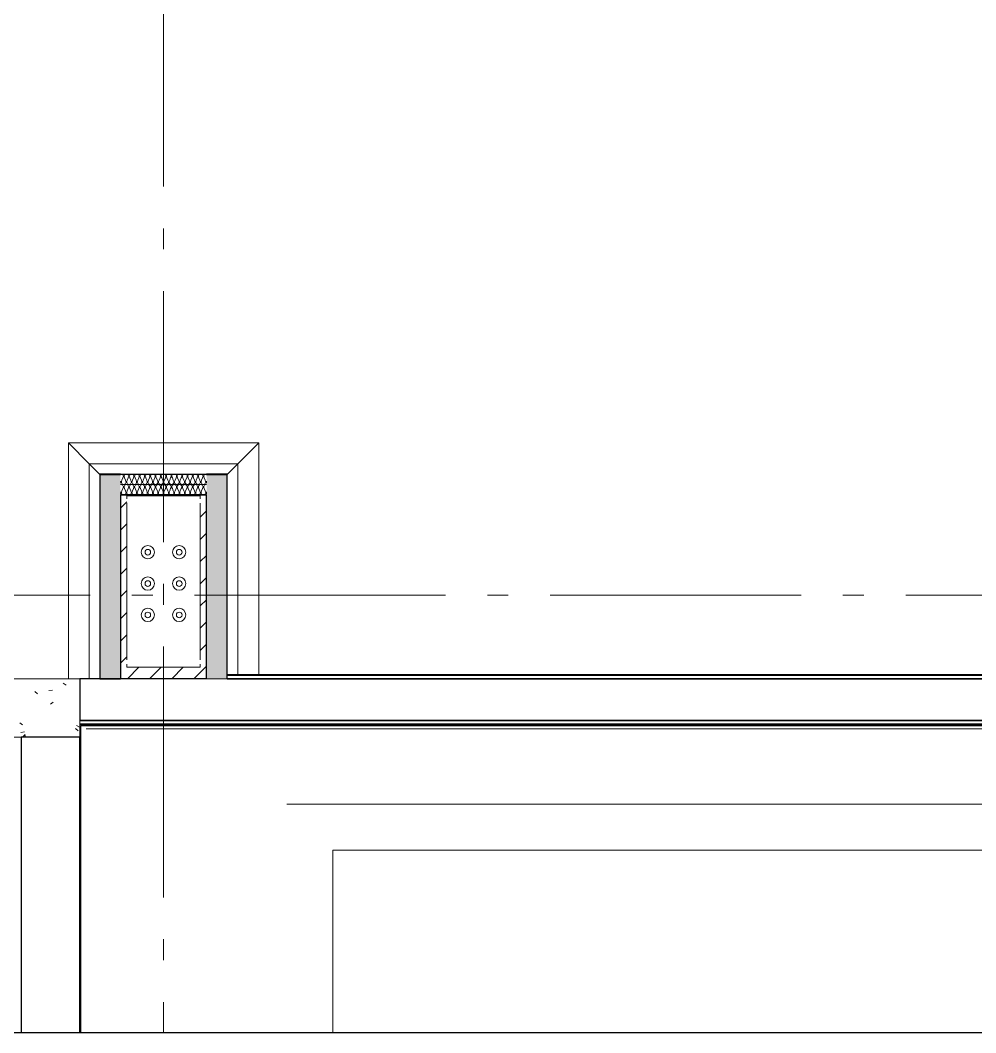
# Model space of a CAD drawing. Header units: millimetres. Extents: x -187347 to 135007, y -6415 to 292048.
# Drawn here: x -27625 to -23057, y -6038 to -1196 of the extents above; entities that cross this region are included whole.
import ezdxf

# ---------------------------------------------------------------- set-up
doc = ezdxf.new("R2010")
doc.units = ezdxf.units.MM
doc.header["$LTSCALE"] = 100
doc.linetypes.add('Z_LINE-CNTR', pattern=[17, 12, -2, 1, -2])
for name, color, linetype, lineweight in [('A-FLOR', 7, 'Continuous', 5), ('A-PART', 7, 'Continuous', 5), ('A-WALL', 7, 'Continuous', 5), ('A-WALL-FNSH', 7, 'Continuous', 5), ('A-WALL-PATT', 7, 'Continuous', 5), ('S-COLS', 7, 'Continuous', 5), ('S-FSTN', 7, 'Continuous', 5), ('S-GRID', 7, 'Continuous', 5)]:
    doc.layers.add(name, color=color, linetype=linetype, lineweight=lineweight)
doc.layers.add('Tracklength', color=4, linetype='Continuous')
pattern_1 = [(50, (-212939.88, 104055), (364.36793, -31.8783), [38.1, -419.1]), (355, (-212939.88, 104055), (-70.48585, 382.1133), [30.48, -335.28]), (100.451, (-212909.5, 104052.34), (293.885, 350.2334), [32.38, -356.18]), (46.184, (-212939.9, 104156.6), (542.1585, -84.0858), [57.15, -628.65]), (96.636, (-212894.7, 104149.6), (474.8049, 494.8554), [48.57, -534.27]), (351.184, (-212939.9, 104156.6), (474.8102, 494.8501), [45.72, -502.92]), (21, (-212889.08, 104131.2), (303.22847, -204.53046), [38.1, -419.1]), (326, (-212889.08, 104131.2), (123.6039, 368.37604), [30.48, -335.28]), (71.451, (-212863.8, 104114.16), (426.8341, 163.84274), [32.38, -356.18]), (37.5, (-212939.88, 104055), (6.176646, 169.11015), [16.764, -314.452, 16.764, -323.596, -336.55]), (37.5, (-212939.88, 104055), (6.176646, 169.11015), [-671.576, 16.764, -319.786]), (7.5, (-212939.88, 104055), (133.63888, 200.3615), [16.764, -177.292, 16.764, -306.832, -128.27]), (7.5, (-212939.88, 104055), (133.63888, 200.3615), [-517.652, 16.764, -111.506]), (327.5, (-213053.16, 104055), (271.18182, -11.45836), [16.764, -110.236, 16.764, -379.476, -525.78]), (327.5, (-213053.16, 104055), (271.18182, -11.45836), [-523.24, 16.764, -509.016]), (317.5, (-213103.96, 104055), (296.2585, 50.85285), [16.764, -148.336, 16.764, -246.38, -373.38]), (317.5, (-213103.96, 104055), (296.2585, 50.85285), [-428.244, 16.764, -356.616])]

# ---------------------------------------------------------------- blocks, each defined once
blk = doc.blocks.new('ODE_ST_M3_Base_Plate_Connection___Double_Row_14562_FREE_BOLT_LOD3 - BR630B-43129404-BLOCK WORK - GROUND FLOOR PLAN - FOR SITE')
at = {"layer": 'S-FSTN'}
for p, q in [((-181.3, 410), (-181.3, 395)), ((168.7, 410), (-181.3, 410)), ((168.7, 395), (168.7, 410)), ((-181.3, 375), (-181.3, -375)), ((168.7, -375), (168.7, 375)), ((-181.3, -395), (-181.3, -410)), ((-181.3, -410), (168.7, -410)), ((168.7, -410), (168.7, -395))]:
    blk.add_line(p, q, dxfattribs=at)
blk = doc.blocks.new('Hex Head - 16mmØ BOLT-9650050-BLOCK WORK - GROUND FLOOR PLAN - FOR SITE')
at = {"layer": 'S-FSTN'}
for radius, start, end in [(31.7, 0, 180), (13.5, 0, 180), (31.7, 180, 360), (13.5, 180, 360)]:
    blk.add_arc((9.5, 0), radius, start, end, dxfattribs=at)
blk = doc.blocks.new('Hex Head - 30mmØ BOLT-30457600-BLOCK WORK - GROUND FLOOR PLAN - FOR SITE')
at = {"layer": 'S-FSTN'}
for radius, start, end in [(31.7, 0, 180), (13.5, 0, 180), (31.7, 180, 360), (13.5, 180, 360)]:
    blk.add_arc((9.5, 0), radius, start, end, dxfattribs=at)

msp = doc.modelspace()

# ---------------------------------------------------------------- hatches: boundary and pattern name
at = {"layer": 'A-PART'}
h = msp.add_hatch(dxfattribs=at)
h.set_pattern_fill('FP_34', color=256, style=0, pattern_type=2)
h.set_pattern_definition(pattern_1)
h.paths.add_polyline_path([(-32259.9, -4625), (-29224.9, -4625), (-29224.9, -4345), (-32259.9, -4345)])
h.paths.add_polyline_path([(-27339.9, -4625), (-27339.9, -4345), (-28114.9, -4345), (-28114.9, -4625), (-27350.8, -4625)])
h = msp.add_hatch(dxfattribs=at)
h.set_pattern_fill('FP_34', color=256, style=0, pattern_type=2)
h.set_pattern_definition(pattern_1)
h.paths.add_polyline_path([(-32259.9, -4625), (-29224.9, -4625), (-29224.9, -4345), (-32259.9, -4345)])
h.paths.add_polyline_path([(-27339.9, -4625), (-27339.9, -4345), (-28114.9, -4345), (-28114.9, -4625), (-27350.8, -4625)])
at = {"layer": 'A-WALL-PATT', "true_color": 0xb8ffa6}
for points in [[(-27244.1, -4345), (-27244.1, -3367.6), (-27244.9, -3367.6), (-27244.9, -4345)], [(-26635.7, -4325), (-26634.9, -4325), (-26634.9, -3367.6), (-26635.7, -3367.6), (-26635.7, -4166.9)], [(-27145.7, -4345), (-27144.9, -4345), (-27144.9, -3466.8), (-27145.7, -3466), (-27145.7, -4166.9)], [(-27144.9, -3466.8), (-26734.9, -3466.8), (-26734.9, -3466), (-27144.9, -3466)], [(-26734.9, -4345), (-26734.1, -4345), (-26734.1, -3466), (-26734.9, -3466.8), (-26734.9, -4166.9)]]:
    msp.add_hatch(color=71, dxfattribs=at).paths.add_polyline_path(points)
h = msp.add_hatch(color=71, dxfattribs=at)
h.paths.add_polyline_path([(-26635.7, -3367.6), (-26635.7, -3366.8), (-26734.1, -3366.8), (-26734.1, -3367.6)])
h.paths.add_polyline_path([(-27244.1, -3367.6), (-27145.7, -3367.6), (-27145.7, -3366.8), (-27244.1, -3366.8)])
h.paths.add_polyline_path([(-26980.4, -3367.6), (-26734.9, -3367.6), (-26734.9, -3366.8), (-27144.9, -3366.8), (-27144.9, -3367.6)])
at = {"layer": 'A-WALL-PATT'}
h = msp.add_hatch(dxfattribs=at)
h.set_pattern_fill('FP_1676', color=256, angle=67.3801, style=0, pattern_type=2)
h.set_pattern_definition([(157.38, (-27164.69, -3851.837), (-50.79954, 0.0003), [13.208, -647.192]), (157.38, (-27164.69, -3801.037), (-50.79954, 0.0003), [13.208, -647.192]), (157.38, (-27164.69, -3750.237), (-50.79954, 0.0003), [13.208, -647.192]), (157.38, (-27164.69, -3699.437), (-50.79954, 0.0003), [13.208, -647.192]), (157.38, (-27164.69, -3648.637), (-50.79954, 0.0003), [13.208, -647.192]), (202.249, (-27164.69, -3809.164), (-50.8004, 0.00024), [12.075, -1195.427]), (202.249, (-27164.69, -3758.365), (-50.8004, 0.00024), [12.075, -1195.427]), (202.249, (-27164.69, -3707.565), (-50.80037, 0.00024), [12.075, -1195.427]), (202.249, (-27164.69, -3656.764), (-50.80037, 0.00024), [12.075, -1195.427]), (202.249, (-27164.69, -3605.965), (-50.80037, 0.00024), [12.075, -1195.427]), (202.249, (-27164.69, -3555.165), (-50.80037, 0.00024), [12.075, -1195.427]), (202.2491, (-27164.69, -3504.365), (-50.80037, 0.00024), [12.075, -1195.427]), (202.2491, (-27164.69, -3453.565), (-50.80037, 0.00024), [12.075, -1195.427]), (202.2491, (-27164.69, -3402.765), (-50.80037, 0.00024), [12.075, -1195.427]), (337.751, (-27175.866, -3821.865), (-50.8004, -0.0005), [12.075, -1195.427]), (337.751, (-27175.866, -3771.065), (-50.8004, -0.0005), [12.075, -1195.427]), (337.751, (-27175.866, -3720.265), (-50.80037, -0.0005), [12.075, -1195.427]), (337.751, (-27175.866, -3669.465), (-50.80037, -0.0005), [12.075, -1195.427]), (337.751, (-27175.866, -3618.665), (-50.80037, -0.0005), [12.075, -1195.427]), (337.751, (-27175.866, -3567.864), (-50.80037, -0.0005), [12.075, -1195.427]), (337.7511, (-27175.866, -3517.065), (-50.80037, -0.00048), [12.075, -1195.427]), (337.7511, (-27175.865, -3466.265), (-50.80037, -0.00048), [12.075, -1195.427]), (337.7511, (-27175.866, -3415.464), (-50.80037, -0.00048), [12.075, -1195.427]), (22.62, (-27176.882, -3839.645), (-50.79954, -0.00055), [13.208, -647.192]), (22.62, (-27176.882, -3788.845), (-50.79954, -0.00055), [13.208, -647.192]), (22.62, (-27176.882, -3738.044), (-50.79954, -0.00055), [13.208, -647.192]), (22.62, (-27176.882, -3687.245), (-50.79954, -0.00055), [13.208, -647.192]), (22.62, (-27176.881, -3636.445), (-50.79954, -0.00055), [13.208, -647.192]), (171.8701, (-27156.054, -3854.377), (-50.79954, -7e-05), [3.592, -355.618]), (158.198, (-27159.61, -3853.87), (-50.8005, 0.0002), [5.471, -268.095]), (158.198, (-27159.61, -3803.068), (-50.8005, 0.0002), [5.471, -268.095]), (21.801, (-27164.69, -3834.565), (-50.8005, 0.0004), [5.471, -268.095]), (21.801, (-27164.69, -3783.765), (-50.8005, 0.0004), [5.471, -268.095]), (8.1301, (-27159.61, -3832.533), (-50.79954, -0.00017), [3.592, -355.618]), (8.1301, (-27156.054, -3854.377), (-50.79954, -0.00017), [3.592, -355.618]), (26.565, (-27152.498, -3853.868), (-50.7999, -0.0005), [3.408, -110.184]), (45, (-27149.45, -3852.345), (-50.8, -0.0001), [3.592, -68.25]), (56.31, (-27146.91, -3849.805), (-50.8, -0.0005), [1.832, -181.33]), (56.31, (-27146.91, -3799.004), (-50.8, -0.0005), [1.832, -181.33]), (56.31, (-27146.91, -3748.205), (-50.8, -0.0005), [1.832, -181.33]), (71.565, (-27145.894, -3848.28), (-50.8, 0.0002), [1.676, -158.967]), (71.565, (-27145.894, -3797.48), (-50.7998, 0.0002), [1.676, -158.967]), (71.565, (-27145.894, -3746.68), (-50.7998, 0.0002), [1.676, -158.967]), (71.565, (-27145.386, -3846.757), (-50.8, 0.0002), [1.676, -158.967]), (71.565, (-27145.385, -3795.957), (-50.7998, 0.0002), [1.676, -158.967]), (71.565, (-27145.386, -3745.156), (-50.7998, 0.0002), [1.676, -158.967]), (90, (-27144.88, -3845.233), (-50.8, -0.0001), [4.064, -46.736]), (108.435, (-27144.88, -3841.17), (-50.8, -0.0005), [1.676, -158.967]), (108.435, (-27144.88, -3790.37), (-50.7998, -0.0005), [1.676, -158.967]), (108.435, (-27144.878, -3739.57), (-50.7998, -0.0005), [1.676, -158.967]), (108.435, (-27145.385, -3839.645), (-50.8, -0.0005), [1.676, -158.967]), (108.435, (-27145.386, -3788.845), (-50.7998, -0.0005), [1.676, -158.967]), (108.435, (-27145.386, -3738.045), (-50.7998, -0.0005), [1.676, -158.967]), (123.69, (-27145.893, -3838.12), (-50.8, 0.0002), [1.832, -181.33]), (123.69, (-27145.894, -3787.32), (-50.8, 0.0002), [1.832, -181.33]), (123.69, (-27145.893, -3736.52), (-50.8, 0.0002), [1.832, -181.33]), (135, (-27146.91, -3836.597), (-50.8, -0.0001), [3.592, -68.25]), (153.435, (-27149.45, -3834.057), (-50.7999, 0.0003), [3.408, -110.184]), (171.8701, (-27152.498, -3832.533), (-50.79954, -7e-05), [3.592, -355.618]), (171.8701, (-27156.054, -3828.977), (-50.79954, -7e-05), [3.592, -355.618]), (158.198, (-27159.61, -3828.47), (-50.8005, 0.0002), [5.471, -268.095]), (158.198, (-27159.61, -3777.669), (-50.8005, 0.0002), [5.471, -268.095]), (21.801, (-27164.69, -3809.164), (-50.8005, 0.0004), [5.471, -268.095]), (21.801, (-27164.69, -3758.365), (-50.8005, 0.0004), [5.471, -268.095]), (8.1301, (-27159.61, -3807.133), (-50.79954, -0.00017), [3.592, -355.618]), (8.1301, (-27156.054, -3828.977), (-50.79954, -0.00017), [3.592, -355.618]), (26.565, (-27152.498, -3828.469), (-50.7999, -0.0005), [3.408, -110.184]), (45, (-27149.45, -3826.945), (-50.8, -0.0001), [3.592, -68.25]), (56.31, (-27146.91, -3824.405), (-50.8, -0.0005), [1.832, -181.33]), (56.31, (-27146.91, -3773.605), (-50.8, -0.0005), [1.832, -181.33]), (56.31, (-27146.91, -3722.805), (-50.8, -0.0005), [1.832, -181.33]), (71.565, (-27145.894, -3822.88), (-50.7998, 0.0002), [1.676, -158.967]), (71.565, (-27145.893, -3772.08), (-50.7998, 0.0002), [1.676, -158.967]), (71.565, (-27145.894, -3721.28), (-50.7998, 0.0002), [1.676, -158.967]), (71.565, (-27145.386, -3821.357), (-50.7998, 0.0002), [1.676, -158.967]), (71.565, (-27145.386, -3770.557), (-50.7998, 0.0002), [1.676, -158.967]), (71.565, (-27145.386, -3719.757), (-50.7998, 0.0002), [1.676, -158.967]), (90, (-27144.877, -3819.833), (-50.8, -0.0001), [4.064, -46.736]), (108.435, (-27144.88, -3815.77), (-50.7998, -0.0005), [1.676, -158.967]), (108.435, (-27144.88, -3764.97), (-50.7998, -0.0005), [1.676, -158.967]), (108.435, (-27144.877, -3714.17), (-50.7998, -0.0005), [1.676, -158.967]), (108.435, (-27145.386, -3814.245), (-50.7998, -0.0005), [1.676, -158.967]), (108.435, (-27145.386, -3763.445), (-50.7998, -0.0005), [1.676, -158.967]), (108.435, (-27145.386, -3712.644), (-50.7998, -0.0005), [1.676, -158.967]), (123.69, (-27145.894, -3812.72), (-50.8, 0.0002), [1.832, -181.33]), (123.69, (-27145.894, -3761.92), (-50.8, 0.0002), [1.832, -181.33]), (123.69, (-27145.894, -3711.12), (-50.8, 0.0002), [1.832, -181.33]), (135, (-27146.91, -3811.197), (-50.8, -0.0001), [3.592, -68.25]), (153.435, (-27149.45, -3808.657), (-50.7999, 0.0003), [3.408, -110.184]), (171.8701, (-27152.498, -3807.1325), (-50.79954, -7e-05), [3.592, -355.618]), (171.8701, (-27184.502, -3841.6765), (-50.79954, -7e-05), [3.592, -355.618]), (153.435, (-27188.058, -3841.169), (-50.7999, 0.0003), [3.408, -110.184]), (135, (-27191.105, -3839.645), (-50.8, -0.0001), [3.592, -68.25]), (123.69, (-27193.646, -3837.105), (-50.8, 0.0002), [1.832, -181.33]), (123.69, (-27193.645, -3786.305), (-50.8, 0.0002), [1.832, -181.33]), (123.69, (-27193.646, -3735.504), (-50.8, 0.0002), [1.832, -181.33]), (108.435, (-27194.66, -3835.58), (-50.8, -0.0005), [1.676, -158.967]), (108.435, (-27194.66, -3784.78), (-50.7998, -0.0005), [1.676, -158.967]), (108.435, (-27194.66, -3733.98), (-50.7998, -0.0005), [1.676, -158.967]), (108.435, (-27195.17, -3834.057), (-50.8, -0.0005), [1.676, -158.967]), (108.435, (-27195.17, -3783.256), (-50.7998, -0.0005), [1.676, -158.967]), (108.435, (-27195.17, -3732.457), (-50.7998, -0.0005), [1.676, -158.967]), (90, (-27195.68, -3832.533), (-50.8, -0.0001), [4.064, -46.736]), (71.565, (-27195.678, -3828.47), (-50.8, 0.0002), [1.676, -158.967]), (71.565, (-27195.68, -3777.67), (-50.7998, 0.0002), [1.676, -158.967]), (71.565, (-27195.678, -3726.87), (-50.7998, 0.0002), [1.676, -158.967]), (71.565, (-27195.17, -3826.945), (-50.8, 0.0002), [1.676, -158.967]), (71.565, (-27195.17, -3776.144), (-50.7998, 0.0002), [1.676, -158.967]), (71.565, (-27195.17, -3725.345), (-50.7998, 0.0002), [1.676, -158.967]), (56.31, (-27194.662, -3825.42), (-50.8, -0.0005), [1.832, -181.33]), (56.31, (-27194.66, -3774.62), (-50.8, -0.0005), [1.832, -181.33]), (56.31, (-27194.662, -3723.82), (-50.8, -0.0005), [1.832, -181.33]), (45, (-27193.646, -3823.897), (-50.8, -0.0001), [3.592, -68.25]), (26.565, (-27191.106, -3821.357), (-50.7999, -0.0005), [3.408, -110.184]), (8.1301, (-27188.058, -3819.8325), (-50.79954, -0.00017), [3.592, -355.618]), (8.1301, (-27184.502, -3841.6765), (-50.79954, -0.00017), [3.592, -355.618]), (20.556, (-27180.946, -3841.169), (-50.8004, -0.0003), [4.34, -429.695]), (20.556, (-27180.946, -3790.37), (-50.8004, -0.0003), [4.34, -429.695]), (20.556, (-27180.946, -3739.569), (-50.8004, -0.0003), [4.34, -429.695]), (158.198, (-27175.866, -3821.865), (-50.8005, 0.0002), [5.471, -268.095]), (158.198, (-27175.866, -3771.065), (-50.8005, 0.0002), [5.471, -268.095]), (171.8701, (-27180.946, -3819.833), (-50.79954, -7e-05), [3.592, -355.618]), (90, (-27195.677, -3855.9), (-50.8, -0.0001), [2.032, -48.768]), (71.565, (-27195.68, -3853.87), (-50.8, 0.0002), [1.676, -158.967]), (71.565, (-27195.677, -3803.07), (-50.7998, 0.0002), [1.676, -158.967]), (71.565, (-27195.68, -3752.27), (-50.7998, 0.0002), [1.676, -158.967]), (71.565, (-27195.17, -3852.345), (-50.8, 0.0002), [1.676, -158.967]), (71.565, (-27195.17, -3801.545), (-50.7998, 0.0002), [1.676, -158.967]), (71.565, (-27195.17, -3750.745), (-50.7998, 0.0002), [1.676, -158.967]), (56.31, (-27194.66, -3850.82), (-50.8, -0.0005), [1.832, -181.33]), (56.31, (-27194.66, -3800.02), (-50.8, -0.0005), [1.832, -181.33]), (56.31, (-27194.66, -3749.22), (-50.8, -0.0005), [1.832, -181.33]), (45, (-27193.646, -3849.297), (-50.8, -0.0001), [3.592, -68.25]), (26.565, (-27191.106, -3846.757), (-50.7999, -0.0005), [3.408, -110.184]), (8.1301, (-27188.058, -3845.233), (-50.79954, -0.00017), [3.592, -355.618]), (159.444, (-27176.882, -3846.757), (-50.8004, 7e-05), [4.34, -429.695]), (159.444, (-27176.882, -3795.957), (-50.8004, 7e-05), [4.34, -429.695]), (159.444, (-27176.882, -3745.157), (-50.8004, 7e-05), [4.34, -429.695]), (171.8701, (-27180.946, -3845.233), (-50.79954, -7e-05), [3.592, -355.618]), (171.8701, (-27184.5015, -3816.277), (-50.79954, -7e-05), [3.592, -355.618]), (153.435, (-27188.058, -3815.77), (-50.7999, 0.0003), [3.408, -110.184]), (135, (-27191.106, -3814.245), (-50.8, -0.0001), [3.592, -68.25]), (123.69, (-27193.646, -3811.705), (-50.8, 0.0002), [1.832, -181.33]), (123.69, (-27193.646, -3760.905), (-50.8, 0.0002), [1.832, -181.33]), (123.69, (-27193.646, -3710.105), (-50.8, 0.0002), [1.832, -181.33]), (108.435, (-27194.66, -3810.18), (-50.7998, -0.0005), [1.676, -158.967]), (108.435, (-27194.66, -3759.38), (-50.7998, -0.0005), [1.676, -158.967]), (108.435, (-27194.66, -3708.58), (-50.7998, -0.0005), [1.676, -158.967]), (108.435, (-27195.17, -3808.657), (-50.7998, -0.0005), [1.676, -158.967]), (108.435, (-27195.17, -3757.857), (-50.7998, -0.0005), [1.676, -158.967]), (108.435, (-27195.17, -3707.057), (-50.7998, -0.0005), [1.676, -158.967]), (90, (-27195.677, -3807.133), (-50.8, -0.0001), [2.032, -48.768]), (8.1301, (-27184.5015, -3816.277), (-50.79954, -0.00017), [3.592, -355.618]), (21.801, (-27180.946, -3815.77), (-50.8005, 0.0004), [5.471, -268.095]), (21.801, (-27180.946, -3764.968), (-50.8005, 0.0004), [5.471, -268.095])])
h.paths.add_polyline_path([(-27244.1, -4345), (-27145.7, -4345), (-27145.7, -3367.6), (-27244.1, -3367.6), (-27244.1, -4166.9)])
h = msp.add_hatch(dxfattribs=at)
h.set_pattern_fill('FP_1674', color=256, angle=67.3801, style=0, pattern_type=2)
h.set_pattern_definition([(67.38, (-26935.814, -3446.99), (0.0003, 50.7995), [13.208, -647.192]), (67.38, (-26885.014, -3446.988), (0.0003, 50.7995), [13.208, -647.192]), (67.38, (-26834.214, -3446.99), (0.0003, 50.7995), [13.208, -647.192]), (67.38, (-26783.414, -3446.988), (0.0003, 50.7995), [13.208, -647.192]), (67.38, (-26732.614, -3446.989), (0.0003, 50.7995), [13.208, -647.192]), (112.249, (-26893.142, -3446.99), (0.0002, 50.8004), [12.075, -1195.427]), (112.249, (-26842.342, -3446.989), (0.0002, 50.8004), [12.075, -1195.427]), (112.249, (-26791.542, -3446.99), (0.0002, 50.8004), [12.075, -1195.427]), (112.249, (-26740.741, -3446.989), (0.0002, 50.8004), [12.075, -1195.427]), (112.249, (-26689.942, -3446.99), (0.0002, 50.8004), [12.075, -1195.427]), (112.249, (-26639.142, -3446.989), (0.00024, 50.8004), [12.075, -1195.427]), (112.249, (-26588.341, -3446.99), (0.00024, 50.8004), [12.075, -1195.427]), (112.249, (-26537.542, -3446.989), (0.00024, 50.80037), [12.075, -1195.427]), (112.249, (-26486.742, -3446.989), (0.00024, 50.80037), [12.075, -1195.427]), (247.751, (-26905.842, -3435.813), (-0.0005, 50.8004), [12.075, -1195.427]), (247.751, (-26855.042, -3435.812), (-0.0005, 50.8004), [12.075, -1195.427]), (247.751, (-26804.242, -3435.813), (-0.0005, 50.8004), [12.075, -1195.427]), (247.751, (-26753.442, -3435.812), (-0.0005, 50.8004), [12.075, -1195.427]), (247.751, (-26702.642, -3435.813), (-0.0005, 50.8004), [12.075, -1195.427]), (247.751, (-26651.842, -3435.813), (-0.0005, 50.8004), [12.075, -1195.427]), (247.751, (-26601.042, -3435.813), (-0.0005, 50.8004), [12.075, -1195.427]), (247.751, (-26550.242, -3435.813), (-0.0005, 50.8004), [12.075, -1195.427]), (247.751, (-26499.441, -3435.813), (-0.0005, 50.80037), [12.075, -1195.427]), (292.62, (-26923.622, -3434.796), (-0.0005, 50.7995), [13.208, -647.192]), (292.62, (-26872.822, -3434.797), (-0.0005, 50.7995), [13.208, -647.192]), (292.62, (-26822.022, -3434.797), (-0.0005, 50.7995), [13.208, -647.192]), (292.62, (-26771.222, -3434.797), (-0.0005, 50.7995), [13.208, -647.192]), (292.62, (-26720.422, -3434.797), (-0.00055, 50.7995), [13.208, -647.192]), (81.87, (-26938.354, -3455.6245), (-7e-05, 50.79954), [3.592, -355.618]), (68.199, (-26937.846, -3452.07), (-0.0002, 50.8005), [5.471, -268.095]), (68.1986, (-26887.045, -3452.069), (-0.0002, 50.8005), [5.471, -268.095]), (291.801, (-26918.541, -3446.99), (0.0004, 50.8005), [5.471, -268.095]), (291.801, (-26867.742, -3446.989), (0.0004, 50.8005), [5.471, -268.095]), (278.13, (-26916.51, -3452.0685), (-0.00017, 50.79954), [3.592, -355.618]), (278.13, (-26938.354, -3455.6245), (-0.00017, 50.79954), [3.592, -355.618]), (296.565, (-26937.846, -3459.181), (-0.0005, 50.8), [3.408, -110.184]), (315, (-26936.32, -3462.23), (-0.0001, 50.8), [3.592, -68.25]), (326.31, (-26933.782, -3464.77), (-0.0005, 50.8), [1.832, -181.33]), (326.31, (-26882.98, -3464.77), (-0.0005, 50.8), [1.832, -181.33]), (326.31, (-26832.18, -3464.77), (-0.0005, 50.8), [1.832, -181.33]), (341.565, (-26932.258, -3465.785), (0.0002, 50.8), [1.676, -158.967]), (341.565, (-26881.46, -3465.785), (0.0002, 50.8), [1.676, -158.967]), (341.565, (-26830.66, -3465.784), (0.0002, 50.8), [1.676, -158.967]), (341.565, (-26930.734, -3466.293), (0.0002, 50.8), [1.676, -158.967]), (341.565, (-26879.934, -3466.293), (0.0002, 50.8), [1.676, -158.967]), (341.565, (-26829.133, -3466.293), (0.0002, 50.8), [1.676, -158.967]), (0.0001, (-26929.21, -3466.8), (-0.0001, 50.8), [4.064, -46.736]), (18.435, (-26925.145, -3466.8), (-0.0005, 50.8), [1.676, -158.967]), (18.435, (-26874.346, -3466.8), (-0.0005, 50.8), [1.676, -158.967]), (18.435, (-26823.546, -3466.8), (-0.0005, 50.8), [1.676, -158.967]), (18.435, (-26923.62, -3466.293), (-0.0005, 50.8), [1.676, -158.967]), (18.435, (-26872.82, -3466.293), (-0.0005, 50.8), [1.676, -158.967]), (18.435, (-26822.02, -3466.293), (-0.0005, 50.8), [1.676, -158.967]), (33.69, (-26922.1, -3465.785), (0.0002, 50.8), [1.832, -181.33]), (33.69, (-26871.297, -3465.785), (0.0002, 50.8), [1.832, -181.33]), (33.69, (-26820.498, -3465.785), (0.0002, 50.8), [1.832, -181.33]), (45, (-26920.574, -3464.77), (-0.0001, 50.8), [3.592, -68.25]), (63.435, (-26918.034, -3462.23), (0.0003, 50.7999), [3.408, -110.184]), (81.87, (-26916.51, -3459.1804), (-7e-05, 50.79954), [3.592, -355.618]), (81.87, (-26912.954, -3455.625), (-7e-05, 50.79954), [3.592, -355.618]), (68.199, (-26912.446, -3452.068), (-0.0002, 50.8005), [5.471, -268.095]), (68.1986, (-26861.646, -3452.07), (-0.0002, 50.8005), [5.471, -268.095]), (291.801, (-26893.142, -3446.99), (0.0004, 50.8005), [5.471, -268.095]), (291.801, (-26842.342, -3446.989), (0.0004, 50.8005), [5.471, -268.095]), (278.13, (-26891.11, -3452.069), (-0.00017, 50.79954), [3.592, -355.618]), (278.13, (-26912.954, -3455.625), (-0.00017, 50.79954), [3.592, -355.618]), (296.565, (-26912.446, -3459.18), (-0.0005, 50.7999), [3.408, -110.184]), (315, (-26910.922, -3462.23), (-0.0001, 50.8), [3.592, -68.25]), (326.31, (-26908.38, -3464.77), (-0.0005, 50.8), [1.832, -181.33]), (326.31, (-26857.58, -3464.77), (-0.0005, 50.8), [1.832, -181.33]), (326.31, (-26806.78, -3464.77), (-0.0005, 50.8), [1.832, -181.33]), (341.565, (-26906.86, -3465.785), (0.0002, 50.8), [1.676, -158.967]), (341.565, (-26856.06, -3465.785), (0.0002, 50.8), [1.676, -158.967]), (341.565, (-26805.257, -3465.785), (0.0002, 50.8), [1.676, -158.967]), (341.565, (-26905.334, -3466.293), (0.0002, 50.8), [1.676, -158.967]), (341.565, (-26854.534, -3466.292), (0.0002, 50.8), [1.676, -158.967]), (341.565, (-26803.734, -3466.293), (0.0002, 50.8), [1.676, -158.967]), (0.0001, (-26903.81, -3466.8), (-0.0001, 50.8), [4.064, -46.736]), (18.435, (-26899.746, -3466.8), (-0.0005, 50.8), [1.676, -158.967]), (18.435, (-26848.946, -3466.8), (-0.0005, 50.8), [1.676, -158.967]), (18.435, (-26798.146, -3466.8), (-0.0005, 50.8), [1.676, -158.967]), (18.435, (-26898.22, -3466.292), (-0.0005, 50.8), [1.676, -158.967]), (18.435, (-26847.42, -3466.293), (-0.0005, 50.8), [1.676, -158.967]), (18.435, (-26796.62, -3466.293), (-0.0005, 50.8), [1.676, -158.967]), (33.69, (-26896.7, -3465.784), (0.0002, 50.8), [1.832, -181.33]), (33.69, (-26845.898, -3465.785), (0.0002, 50.8), [1.832, -181.33]), (33.69, (-26795.098, -3465.784), (0.0002, 50.8), [1.832, -181.33]), (45, (-26895.174, -3464.77), (-0.0001, 50.8), [3.592, -68.25]), (63.435, (-26892.634, -3462.23), (0.0003, 50.7999), [3.408, -110.184]), (81.87, (-26891.109, -3459.181), (-7e-05, 50.79954), [3.592, -355.618]), (81.87, (-26925.653, -3427.177), (-7e-05, 50.79954), [3.592, -355.618]), (63.435, (-26925.146, -3423.62), (0.0003, 50.8), [3.408, -110.184]), (45, (-26923.622, -3420.573), (-0.0001, 50.8), [3.592, -68.25]), (33.69, (-26921.08, -3418.033), (0.0002, 50.8), [1.832, -181.33]), (33.69, (-26870.282, -3418.033), (0.0002, 50.8), [1.832, -181.33]), (33.69, (-26819.48, -3418.033), (0.0002, 50.8), [1.832, -181.33]), (18.435, (-26919.56, -3417.017), (-0.0005, 50.8), [1.676, -158.967]), (18.435, (-26868.76, -3417.017), (-0.0005, 50.8), [1.676, -158.967]), (18.435, (-26817.957, -3417.017), (-0.0005, 50.8), [1.676, -158.967]), (18.435, (-26918.034, -3416.51), (-0.0005, 50.8), [1.676, -158.967]), (18.435, (-26867.234, -3416.51), (-0.0005, 50.8), [1.676, -158.967]), (18.435, (-26816.434, -3416.51), (-0.0005, 50.8), [1.676, -158.967]), (0.0001, (-26916.51, -3416), (-0.0001, 50.8), [4.064, -46.736]), (341.565, (-26912.446, -3416), (0.0002, 50.8), [1.676, -158.967]), (341.565, (-26861.646, -3416), (0.0002, 50.8), [1.676, -158.967]), (341.565, (-26810.846, -3416), (0.0002, 50.8), [1.676, -158.967]), (341.565, (-26910.92, -3416.51), (0.0002, 50.8), [1.676, -158.967]), (341.565, (-26860.12, -3416.51), (0.0002, 50.8), [1.676, -158.967]), (341.565, (-26809.32, -3416.51), (0.0002, 50.8), [1.676, -158.967]), (326.31, (-26909.4, -3417.016), (-0.0005, 50.8), [1.832, -181.33]), (326.31, (-26858.598, -3417.017), (-0.0005, 50.8), [1.832, -181.33]), (326.31, (-26807.798, -3417.016), (-0.0005, 50.8), [1.832, -181.33]), (315, (-26907.874, -3418.033), (-0.0001, 50.8), [3.592, -68.25]), (296.565, (-26905.333, -3420.573), (-0.0005, 50.7999), [3.408, -110.184]), (278.13, (-26903.809, -3423.621), (-0.00017, 50.79954), [3.592, -355.618]), (278.13, (-26925.653, -3427.177), (-0.00017, 50.79954), [3.592, -355.618]), (290.556, (-26925.146, -3430.733), (-0.0003, 50.8004), [4.34, -429.695]), (290.556, (-26874.345, -3430.733), (-0.0003, 50.8004), [4.34, -429.695]), (290.556, (-26823.546, -3430.733), (-0.0003, 50.8004), [4.34, -429.695]), (68.199, (-26905.842, -3435.813), (-0.0002, 50.8005), [5.471, -268.095]), (68.1986, (-26855.042, -3435.812), (-0.0002, 50.8005), [5.471, -268.095]), (81.87, (-26903.81, -3430.733), (-7e-05, 50.79954), [3.592, -355.618]), (0.0001, (-26939.88, -3416), (-0.0001, 50.8), [2.032, -48.768]), (341.565, (-26937.846, -3416), (0.0002, 50.8), [1.676, -158.967]), (341.565, (-26887.046, -3416), (0.0002, 50.8), [1.676, -158.967]), (341.565, (-26836.245, -3416), (0.0002, 50.8), [1.676, -158.967]), (341.565, (-26936.32, -3416.51), (0.0002, 50.8), [1.676, -158.967]), (341.565, (-26885.52, -3416.51), (0.0002, 50.8), [1.676, -158.967]), (341.565, (-26834.72, -3416.51), (0.0002, 50.8), [1.676, -158.967]), (326.31, (-26934.8, -3417.017), (-0.0005, 50.8), [1.832, -181.33]), (326.31, (-26883.997, -3417.017), (-0.0005, 50.8), [1.832, -181.33]), (326.31, (-26833.198, -3417.017), (-0.0005, 50.8), [1.832, -181.33]), (315, (-26933.274, -3418.033), (-0.0001, 50.8), [3.592, -68.25]), (296.565, (-26930.734, -3420.573), (-0.0005, 50.8), [3.408, -110.184]), (278.13, (-26929.21, -3423.6204), (-0.00017, 50.79954), [3.592, -355.618]), (69.444, (-26930.734, -3434.797), (7e-05, 50.8004), [4.34, -429.695]), (69.444, (-26879.934, -3434.796), (7e-05, 50.8004), [4.34, -429.695]), (69.444, (-26829.134, -3434.797), (7e-05, 50.8004), [4.34, -429.695]), (81.87, (-26929.2095, -3430.733), (-7e-05, 50.79954), [3.592, -355.618]), (81.87, (-26900.2536, -3427.177), (-7e-05, 50.79954), [3.592, -355.618]), (63.435, (-26899.746, -3423.62), (0.0003, 50.7999), [3.408, -110.184]), (45, (-26898.222, -3420.572), (-0.0001, 50.8), [3.592, -68.25]), (33.69, (-26895.68, -3418.033), (0.0002, 50.8), [1.832, -181.33]), (33.69, (-26844.88, -3418.032), (0.0002, 50.8), [1.832, -181.33]), (33.69, (-26794.08, -3418.033), (0.0002, 50.8), [1.832, -181.33]), (18.435, (-26894.16, -3417.017), (-0.0005, 50.8), [1.676, -158.967]), (18.435, (-26843.36, -3417.016), (-0.0005, 50.8), [1.676, -158.967]), (18.435, (-26792.558, -3417.017), (-0.0005, 50.8), [1.676, -158.967]), (18.435, (-26892.633, -3416.51), (-0.0005, 50.8), [1.676, -158.967]), (18.435, (-26841.834, -3416.51), (-0.0005, 50.8), [1.676, -158.967]), (18.435, (-26791.034, -3416.51), (-0.0005, 50.8), [1.676, -158.967]), (0.0001, (-26891.11, -3416), (-0.0001, 50.8), [2.032, -48.768]), (278.13, (-26900.2536, -3427.177), (-0.00017, 50.79954), [3.592, -355.618]), (291.801, (-26899.746, -3430.733), (0.0004, 50.8005), [5.471, -268.095]), (291.801, (-26848.946, -3430.733), (0.0004, 50.8005), [5.471, -268.095])])
h.paths.add_polyline_path([(-26734.1, -3466), (-26734.1, -3367.6), (-27145.7, -3367.6), (-27145.7, -3466), (-26734.9, -3466)])
h = msp.add_hatch(dxfattribs=at)
h.set_pattern_fill('FP_578', color=256, angle=67.3801, style=0, pattern_type=2)
h.set_pattern_definition([(337.38, (-26715.066, -3859.964), (50.79954, -0.0003), [13.208, -647.192]), (337.38, (-26715.066, -3910.765), (50.79954, -0.0003), [13.208, -647.192]), (337.38, (-26715.066, -3961.565), (50.79954, -0.0003), [13.208, -647.192]), (337.38, (-26715.066, -4012.365), (50.79954, -0.0003), [13.208, -647.192]), (337.38, (-26715.066, -4063.165), (50.79954, -0.0003), [13.208, -647.192]), (22.249, (-26715.066, -3902.637), (50.8004, -0.00024), [12.075, -1195.427]), (22.249, (-26715.066, -3953.437), (50.8004, -0.00024), [12.075, -1195.427]), (22.249, (-26715.066, -4004.237), (50.80037, -0.00024), [12.075, -1195.427]), (22.249, (-26715.066, -4055.037), (50.80037, -0.00024), [12.075, -1195.427]), (22.249, (-26715.065, -4105.837), (50.80037, -0.00024), [12.075, -1195.427]), (22.249, (-26715.066, -4156.636), (50.80037, -0.00024), [12.075, -1195.427]), (22.2491, (-26715.065, -4207.437), (50.80037, -0.00024), [12.075, -1195.427]), (22.2491, (-26715.066, -4258.237), (50.80037, -0.00024), [12.075, -1195.427]), (22.2491, (-26715.066, -4309.036), (50.80037, -0.00024), [12.075, -1195.427]), (157.751, (-26703.89, -3889.936), (50.8004, 0.0005), [12.075, -1195.427]), (157.751, (-26703.89, -3940.737), (50.8004, 0.0005), [12.075, -1195.427]), (157.751, (-26703.89, -3991.537), (50.80037, 0.0005), [12.075, -1195.427]), (157.751, (-26703.89, -4042.337), (50.80037, 0.0005), [12.075, -1195.427]), (157.751, (-26703.89, -4093.137), (50.80037, 0.0005), [12.075, -1195.427]), (157.751, (-26703.89, -4143.937), (50.80037, 0.0005), [12.075, -1195.427]), (157.7511, (-26703.89, -4194.737), (50.80037, 0.00048), [12.075, -1195.427]), (157.7511, (-26703.89, -4245.537), (50.80037, 0.00048), [12.075, -1195.427]), (157.7511, (-26703.89, -4296.337), (50.80037, 0.00048), [12.075, -1195.427]), (202.62, (-26702.874, -3872.157), (50.79954, 0.00055), [13.208, -647.192]), (202.62, (-26702.874, -3922.957), (50.79954, 0.00055), [13.208, -647.192]), (202.62, (-26702.874, -3973.757), (50.79954, 0.00055), [13.208, -647.192]), (202.62, (-26702.874, -4024.557), (50.79954, 0.00055), [13.208, -647.192]), (202.62, (-26702.874, -4075.357), (50.79954, 0.00055), [13.208, -647.192]), (351.8701, (-26723.7015, -3857.425), (50.79954, 7e-05), [3.592, -355.618]), (338.198, (-26720.146, -3857.933), (50.8005, -0.0002), [5.471, -268.095]), (338.198, (-26720.146, -3908.733), (50.8005, -0.0002), [5.471, -268.095]), (201.801, (-26715.065, -3877.237), (50.8005, -0.0004), [5.471, -268.095]), (201.801, (-26715.066, -3928.037), (50.8005, -0.0004), [5.471, -268.095]), (188.1301, (-26720.1455, -3879.269), (50.79954, 0.00017), [3.592, -355.618]), (188.1301, (-26723.7015, -3857.425), (50.79954, 0.00017), [3.592, -355.618]), (206.565, (-26727.258, -3857.933), (50.7999, 0.0005), [3.408, -110.184]), (225, (-26730.306, -3859.457), (50.8, 0.0001), [3.592, -68.25]), (236.31, (-26732.846, -3861.997), (50.8, 0.0005), [1.832, -181.33]), (236.31, (-26732.846, -3912.797), (50.8, 0.0005), [1.832, -181.33]), (236.31, (-26732.845, -3963.597), (50.8, 0.0005), [1.832, -181.33]), (251.565, (-26733.86, -3863.52), (50.8, -0.0002), [1.676, -158.967]), (251.565, (-26733.86, -3914.32), (50.7998, -0.0002), [1.676, -158.967]), (251.565, (-26733.86, -3965.12), (50.7998, -0.0002), [1.676, -158.967]), (251.565, (-26734.37, -3865.045), (50.8, -0.0002), [1.676, -158.967]), (251.565, (-26734.37, -3915.845), (50.7998, -0.0002), [1.676, -158.967]), (251.565, (-26734.37, -3966.645), (50.7998, -0.0002), [1.676, -158.967]), (270, (-26734.88, -3866.57), (50.8, 0.0001), [4.064, -46.736]), (288.435, (-26734.877, -3870.633), (50.8, 0.0005), [1.676, -158.967]), (288.435, (-26734.88, -3921.433), (50.7998, 0.0005), [1.676, -158.967]), (288.435, (-26734.88, -3972.232), (50.7998, 0.0005), [1.676, -158.967]), (288.435, (-26734.37, -3872.157), (50.8, 0.0005), [1.676, -158.967]), (288.435, (-26734.37, -3922.956), (50.7998, 0.0005), [1.676, -158.967]), (288.435, (-26734.37, -3973.757), (50.7998, 0.0005), [1.676, -158.967]), (303.69, (-26733.86, -3873.68), (50.8, -0.0002), [1.832, -181.33]), (303.69, (-26733.86, -3924.48), (50.8, -0.0002), [1.832, -181.33]), (303.69, (-26733.86, -3975.28), (50.8, -0.0002), [1.832, -181.33]), (315, (-26732.846, -3875.205), (50.8, 0.0001), [3.592, -68.25]), (333.435, (-26730.306, -3877.745), (50.7999, -0.0003), [3.408, -110.184]), (351.8701, (-26727.258, -3879.269), (50.79954, 7e-05), [3.592, -355.618]), (351.8701, (-26723.702, -3882.8245), (50.79954, 7e-05), [3.592, -355.618]), (338.198, (-26720.146, -3883.333), (50.8005, -0.0002), [5.471, -268.095]), (338.198, (-26720.146, -3934.133), (50.8005, -0.0002), [5.471, -268.095]), (201.801, (-26715.066, -3902.637), (50.8005, -0.0004), [5.471, -268.095]), (201.801, (-26715.066, -3953.437), (50.8005, -0.0004), [5.471, -268.095]), (188.1301, (-26720.146, -3904.6685), (50.79954, 0.00017), [3.592, -355.618]), (188.1301, (-26723.702, -3882.8245), (50.79954, 0.00017), [3.592, -355.618]), (206.565, (-26727.258, -3883.333), (50.7999, 0.0005), [3.408, -110.184]), (225, (-26730.305, -3884.857), (50.8, 0.0001), [3.592, -68.25]), (236.31, (-26732.846, -3887.397), (50.8, 0.0005), [1.832, -181.33]), (236.31, (-26732.846, -3938.197), (50.8, 0.0005), [1.832, -181.33]), (236.31, (-26732.846, -3988.997), (50.8, 0.0005), [1.832, -181.33]), (251.565, (-26733.86, -3888.92), (50.7998, -0.0002), [1.676, -158.967]), (251.565, (-26733.86, -3939.72), (50.7998, -0.0002), [1.676, -158.967]), (251.565, (-26733.86, -3990.52), (50.7998, -0.0002), [1.676, -158.967]), (251.565, (-26734.37, -3890.444), (50.7998, -0.0002), [1.676, -158.967]), (251.565, (-26734.37, -3941.245), (50.7998, -0.0002), [1.676, -158.967]), (251.565, (-26734.37, -3992.045), (50.7998, -0.0002), [1.676, -158.967]), (270, (-26734.88, -3891.97), (50.8, 0.0001), [4.064, -46.736]), (288.435, (-26734.878, -3896.033), (50.7998, 0.0005), [1.676, -158.967]), (288.435, (-26734.88, -3946.833), (50.7998, 0.0005), [1.676, -158.967]), (288.435, (-26734.88, -3997.633), (50.7998, 0.0005), [1.676, -158.967]), (288.435, (-26734.37, -3897.557), (50.7998, 0.0005), [1.676, -158.967]), (288.435, (-26734.37, -3948.357), (50.7998, 0.0005), [1.676, -158.967]), (288.435, (-26734.37, -3999.157), (50.7998, 0.0005), [1.676, -158.967]), (303.69, (-26733.86, -3899.08), (50.8, -0.0002), [1.832, -181.33]), (303.69, (-26733.862, -3949.88), (50.8, -0.0002), [1.832, -181.33]), (303.69, (-26733.86, -4000.68), (50.8, -0.0002), [1.832, -181.33]), (315, (-26732.846, -3900.605), (50.8, 0.0001), [3.592, -68.25]), (333.435, (-26730.306, -3903.144), (50.7999, -0.0003), [3.408, -110.184]), (351.8701, (-26727.258, -3904.669), (50.79954, 7e-05), [3.592, -355.618]), (351.8701, (-26695.254, -3870.125), (50.79954, 7e-05), [3.592, -355.618]), (333.435, (-26691.698, -3870.633), (50.7999, -0.0003), [3.408, -110.184]), (315, (-26688.65, -3872.157), (50.8, 0.0001), [3.592, -68.25]), (303.69, (-26686.11, -3874.697), (50.8, -0.0002), [1.832, -181.33]), (303.69, (-26686.11, -3925.497), (50.8, -0.0002), [1.832, -181.33]), (303.69, (-26686.11, -3976.297), (50.8, -0.0002), [1.832, -181.33]), (288.435, (-26685.094, -3876.22), (50.8, 0.0005), [1.676, -158.967]), (288.435, (-26685.094, -3927.02), (50.7998, 0.0005), [1.676, -158.967]), (288.435, (-26685.094, -3977.82), (50.7998, 0.0005), [1.676, -158.967]), (288.435, (-26684.586, -3877.745), (50.8, 0.0005), [1.676, -158.967]), (288.435, (-26684.586, -3928.545), (50.7998, 0.0005), [1.676, -158.967]), (288.435, (-26684.586, -3979.345), (50.7998, 0.0005), [1.676, -158.967]), (270, (-26684.08, -3879.27), (50.8, 0.0001), [4.064, -46.736]), (251.565, (-26684.08, -3883.332), (50.8, -0.0002), [1.676, -158.967]), (251.565, (-26684.08, -3934.133), (50.7998, -0.0002), [1.676, -158.967]), (251.565, (-26684.08, -3984.933), (50.7998, -0.0002), [1.676, -158.967]), (251.565, (-26684.586, -3884.857), (50.8, -0.0002), [1.676, -158.967]), (251.565, (-26684.586, -3935.657), (50.7998, -0.0002), [1.676, -158.967]), (251.565, (-26684.585, -3986.457), (50.7998, -0.0002), [1.676, -158.967]), (236.31, (-26685.094, -3886.38), (50.8, 0.0005), [1.832, -181.33]), (236.31, (-26685.094, -3937.18), (50.8, 0.0005), [1.832, -181.33]), (236.31, (-26685.094, -3987.98), (50.8, 0.0005), [1.832, -181.33]), (225, (-26686.11, -3887.905), (50.8, 0.0001), [3.592, -68.25]), (206.565, (-26688.65, -3890.445), (50.7999, 0.0005), [3.408, -110.184]), (188.1301, (-26691.698, -3891.969), (50.79954, 0.00017), [3.592, -355.618]), (188.1301, (-26695.254, -3870.125), (50.79954, 0.00017), [3.592, -355.618]), (200.556, (-26698.81, -3870.632), (50.8004, 0.0003), [4.34, -429.695]), (200.556, (-26698.81, -3921.433), (50.8004, 0.0003), [4.34, -429.695]), (200.556, (-26698.81, -3972.233), (50.8004, 0.0003), [4.34, -429.695]), (338.198, (-26703.89, -3889.936), (50.8005, -0.0002), [5.471, -268.095]), (338.198, (-26703.89, -3940.737), (50.8005, -0.0002), [5.471, -268.095]), (351.8701, (-26698.81, -3891.969), (50.79954, 7e-05), [3.592, -355.618]), (270, (-26684.08, -3855.9), (50.8, 0.0001), [2.032, -48.768]), (251.565, (-26684.08, -3857.933), (50.8, -0.0002), [1.676, -158.967]), (251.565, (-26684.08, -3908.733), (50.7998, -0.0002), [1.676, -158.967]), (251.565, (-26684.08, -3959.533), (50.7998, -0.0002), [1.676, -158.967]), (251.565, (-26684.586, -3859.456), (50.8, -0.0002), [1.676, -158.967]), (251.565, (-26684.586, -3910.257), (50.7998, -0.0002), [1.676, -158.967]), (251.565, (-26684.586, -3961.057), (50.7998, -0.0002), [1.676, -158.967]), (236.31, (-26685.094, -3860.98), (50.8, 0.0005), [1.832, -181.33]), (236.31, (-26685.094, -3911.78), (50.8, 0.0005), [1.832, -181.33]), (236.31, (-26685.093, -3962.58), (50.8, 0.0005), [1.832, -181.33]), (225, (-26686.11, -3862.505), (50.8, 0.0001), [3.592, -68.25]), (206.565, (-26688.65, -3865.045), (50.7999, 0.0005), [3.408, -110.184]), (188.1301, (-26691.698, -3866.569), (50.79954, 0.00017), [3.592, -355.618]), (339.444, (-26702.874, -3865.044), (50.8004, -7e-05), [4.34, -429.695]), (339.444, (-26702.874, -3915.845), (50.8004, -7e-05), [4.34, -429.695]), (339.444, (-26702.874, -3966.645), (50.8004, -7e-05), [4.34, -429.695]), (351.8701, (-26698.81, -3866.569), (50.79954, 7e-05), [3.592, -355.618]), (351.8701, (-26695.254, -3895.525), (50.79954, 7e-05), [3.592, -355.618]), (333.435, (-26691.698, -3896.033), (50.7999, -0.0003), [3.408, -110.184]), (315, (-26688.65, -3897.557), (50.8, 0.0001), [3.592, -68.25]), (303.69, (-26686.11, -3900.096), (50.8, -0.0002), [1.832, -181.33]), (303.69, (-26686.11, -3950.897), (50.8, -0.0002), [1.832, -181.33]), (303.69, (-26686.11, -4001.697), (50.8, -0.0002), [1.832, -181.33]), (288.435, (-26685.094, -3901.62), (50.7998, 0.0005), [1.676, -158.967]), (288.435, (-26685.094, -3952.42), (50.7998, 0.0005), [1.676, -158.967]), (288.435, (-26685.094, -4003.22), (50.7998, 0.0005), [1.676, -158.967]), (288.435, (-26684.585, -3903.145), (50.7998, 0.0005), [1.676, -158.967]), (288.435, (-26684.586, -3953.945), (50.7998, 0.0005), [1.676, -158.967]), (288.435, (-26684.586, -4004.744), (50.7998, 0.0005), [1.676, -158.967]), (270, (-26684.077, -3904.67), (50.8, 0.0001), [2.032, -48.768]), (188.1301, (-26695.254, -3895.525), (50.79954, 0.00017), [3.592, -355.618]), (201.801, (-26698.81, -3896.033), (50.8005, -0.0004), [5.471, -268.095]), (201.801, (-26698.81, -3946.833), (50.8005, -0.0004), [5.471, -268.095])])
h.paths.add_polyline_path([(-26635.7, -4345), (-26635.7, -3367.6), (-26734.1, -3367.6), (-26734.1, -4345)])
at = {"layer": 'A-WALL-PATT', "true_color": 0xff8040}
for points in [[(-21425.6, -4330), (-21244.1, -4330), (-21244.1, -4325), (-26635.7, -4325), (-26635.7, -4330), (-24388.2, -4330)], [(-16981.7, -4565), (-16609.9, -4565), (-16609.9, -4560), (-27339.9, -4560), (-27339.9, -4565), (-18463, -4565)]]:
    msp.add_hatch(color=11, dxfattribs=at).paths.add_polyline_path(points)
at = {"layer": 'S-COLS'}
h = msp.add_hatch(dxfattribs=at)
h.set_pattern_fill('FP_1528', color=256, style=0, pattern_type=2)
h.set_pattern_definition([(45, (-212939.88, 104055), (-53.033009, 53.033009), [])])
h.paths.add_polyline_path([(-27144.9, -4345), (-26734.9, -4345), (-26734.9, -3466.8), (-27144.9, -3466.8), (-27144.9, -4275)])
h.paths.add_polyline_path([(-27114.9, -4290), (-27114.9, -3470), (-26764.9, -3470), (-26764.9, -4290), (-26980.4, -4290)])

# ---------------------------------------------------------------- linework, layer by layer
at = {"layer": 'A-FLOR'}
for p, q in [((-16614.9, -4585), (-27309.9, -4585)), ((-26349.9, -4945), (-16614.9, -4945)), ((-26129.9, -5165), (-18064, -5165)), ((-18064, -5165), (-26129.9, -5165)), ((-26129.9, -5165), (-26129.9, -6038.2)), ((-26129.9, -6038.2), (-26129.9, -5165))]:
    msp.add_line(p, q, dxfattribs=at)
at = {"layer": 'A-PART'}
for p, q in [((-27339.9, -4345), (-28114.9, -4345)), ((-27339.9, -4625), (-27339.9, -4345)), ((-28114.9, -4625), (-27339.9, -4625)), ((-27339.9, -4625), (-27619.9, -4625)), ((-27619.9, -4625), (-27619.9, -6038.2)), ((-27339.9, -6038.2), (-27339.9, -4625))]:
    msp.add_line(p, q, dxfattribs=at)
at = {"layer": 'A-WALL'}
for p, q in [((-27294.9, -3316.8), (-27394.9, -3216.8)), ((-26484.9, -3216.8), (-27394.9, -3216.8)), ((-27394.9, -3216.8), (-27294.9, -3316.8)), ((-27394.9, -3216.8), (-27394.9, -4345)), ((-27394.9, -3216.8), (-26484.9, -3216.8)), ((-27394.9, -3216.8), (-27394.9, -3466.8)), ((-26584.9, -3316.8), (-26484.9, -3216.8)), ((-26484.9, -3216.8), (-26584.9, -3316.8)), ((-26484.9, -4325), (-26484.9, -3216.8)), ((-26484.9, -3466.8), (-26484.9, -3216.8)), ((-27244.1, -3367.6), (-27294.9, -3316.8)), ((-26584.9, -3316.8), (-27294.9, -3316.8)), ((-27294.9, -3316.8), (-27244.1, -3367.6)), ((-27294.9, -3316.8), (-27294.9, -4345)), ((-26635.7, -3367.6), (-26584.9, -3316.8)), ((-26584.9, -3316.8), (-26635.7, -3367.6)), ((-26584.9, -4325), (-26584.9, -3316.8)), ((-27244.1, -3366.8), (-27244.9, -3366.8)), ((-27244.9, -3366.8), (-27244.9, -3367.6)), ((-26634.9, -3366.8), (-26635.7, -3366.8)), ((-26634.9, -3367.6), (-26634.9, -3366.8)), ((-27394.9, -4345), (-27394.9, -3466.8)), ((-26734.1, -4345), (-26635.7, -4345)), ((-26634.9, -4325), (-26635.7, -4325)), ((-26634.9, -4330), (-26635.7, -4330)), ((-21244.9, -4330), (-26634.9, -4330)), ((-27339.9, -4560), (-18064, -4560)), ((-18064, -4570), (-27334.9, -4570)), ((-27334.9, -4570), (-27334.9, -6038.2))]:
    msp.add_line(p, q, dxfattribs=at)
at = {"layer": 'A-WALL', "lineweight": 25}
for p, q in [((-27244.9, -3367.6), (-27244.1, -3367.6)), ((-27145.7, -3366.8), (-27244.1, -3366.8)), ((-27244.1, -3366.8), (-27244.1, -3367.6)), ((-27244.1, -3367.6), (-27145.7, -3367.6)), ((-27244.1, -3367.6), (-27244.1, -4345)), ((-27144.9, -3366.8), (-27145.7, -3366.8)), ((-27145.7, -3367.6), (-27145.7, -3366.8)), ((-27145.7, -3367.6), (-27144.9, -3367.6)), ((-26734.9, -3367.6), (-27144.9, -3367.6)), ((-26734.1, -3366.8), (-26734.9, -3366.8)), ((-26734.9, -3367.6), (-26734.1, -3367.6)), ((-26635.7, -3366.8), (-26734.1, -3366.8)), ((-26734.1, -3366.8), (-26734.1, -3367.6)), ((-26734.1, -3367.6), (-26635.7, -3367.6)), ((-26635.7, -3367.6), (-26635.7, -3366.8)), ((-26635.7, -4325), (-26635.7, -3367.6)), ((-26635.7, -3367.6), (-26634.9, -3367.6)), ((-27145.7, -3466), (-27144.9, -3466)), ((-27145.7, -3466), (-27145.7, -4345)), ((-26734.9, -3466), (-27144.9, -3466)), ((-26734.9, -3466), (-26734.1, -3466)), ((-26734.1, -4345), (-26734.1, -3466)), ((-26734.9, -4345), (-27339.9, -4345)), ((-27339.9, -4345), (-27339.9, -4545)), ((-27244.1, -4345), (-27145.7, -4345)), ((-26734.9, -4345), (-26734.1, -4345)), ((-26635.7, -4330), (-26635.7, -4325)), ((-26635.7, -4330), (-26635.7, -4325)), ((-26635.7, -4345), (-26635.7, -4330)), ((-26635.7, -4345), (-26635.7, -4330)), ((-21306.1, -4345), (-26634.9, -4345)), ((-26634.9, -4345), (-21306.1, -4345)), ((-27339.9, -4545), (-21306.1, -4545)), ((-18064, -4545), (-27339.9, -4545)), ((-27619.9, -4625), (-27619.9, -6038.2)), ((-27339.9, -4625), (-27619.9, -4625)), ((-27339.9, -6038.2), (-27339.9, -4625))]:
    msp.add_line(p, q, dxfattribs=at)
at = {"layer": 'A-WALL-FNSH'}
for p, q in [((-27244.1, -3366.8), (-27244.9, -3366.8)), ((-27244.9, -3366.8), (-27244.9, -4345)), ((-27144.9, -3366.8), (-27145.7, -3366.8)), ((-26734.9, -3366.8), (-27144.9, -3366.8)), ((-26734.1, -3366.8), (-26734.9, -3366.8)), ((-26634.9, -3366.8), (-26635.7, -3366.8)), ((-26634.9, -4325), (-26634.9, -3366.8)), ((-27144.9, -3466.8), (-26734.9, -3466.8)), ((-27144.9, -4345), (-27144.9, -3466.8)), ((-26734.9, -3466.8), (-26734.9, -4345)), ((-27244.9, -4345), (-27244.1, -4345)), ((-27145.7, -4345), (-27144.9, -4345)), ((-21244.9, -4325), (-26634.9, -4325)), ((-27339.9, -4545), (-27339.9, -4560)), ((-27339.9, -4560), (-27339.9, -4565)), ((-27339.9, -4565), (-18064, -4565))]:
    msp.add_line(p, q, dxfattribs=at)
at = {"layer": 'S-GRID', "color": 152, "linetype": 'Z_LINE-CNTR'}
for p, q in [((-26939.9, 111408.8), (-26939.9, -6038.2)), ((-89691.4, -3945), (-18064, -3945))]:
    msp.add_line(p, q, dxfattribs=at)
at = {"layer": 'Tracklength'}
msp.add_lwpolyline([(-89691.4, 120387.9), (-18064, 120387.9), (-18064, -6038.2), (-89691.4, -6038.2)], close=True, dxfattribs=at)

# ---------------------------------------------------------------- block references
at = {"layer": 'S-FSTN', "lineweight": 5, "rotation": 180}
msp.add_blockref('ODE_ST_M3_Base_Plate_Connection___Double_Row_14562_FREE_BOLT_LOD3 - BR630B-43129404-BLOCK WORK - GROUND FLOOR PLAN - FOR SITE', (-26946.2, -3880), dxfattribs=at)
at = {"layer": 'S-FSTN', "lineweight": 5, "extrusion": (0, 0, -1)}
for name, p in [('Hex Head - 16mmØ BOLT-9650050-BLOCK WORK - GROUND FLOOR PLAN - FOR SITE', (27005.4, -3740)), ('Hex Head - 30mmØ BOLT-30457600-BLOCK WORK - GROUND FLOOR PLAN - FOR SITE', (26855.4, -3740)), ('Hex Head - 16mmØ BOLT-9650050-BLOCK WORK - GROUND FLOOR PLAN - FOR SITE', (27005.4, -3890)), ('Hex Head - 30mmØ BOLT-30457600-BLOCK WORK - GROUND FLOOR PLAN - FOR SITE', (26855.4, -3890)), ('Hex Head - 16mmØ BOLT-9650050-BLOCK WORK - GROUND FLOOR PLAN - FOR SITE', (27005.4, -4040)), ('Hex Head - 30mmØ BOLT-30457600-BLOCK WORK - GROUND FLOOR PLAN - FOR SITE', (26855.4, -4040))]:
    msp.add_blockref(name, p, dxfattribs=at)

doc.saveas('drawing.dxf')
